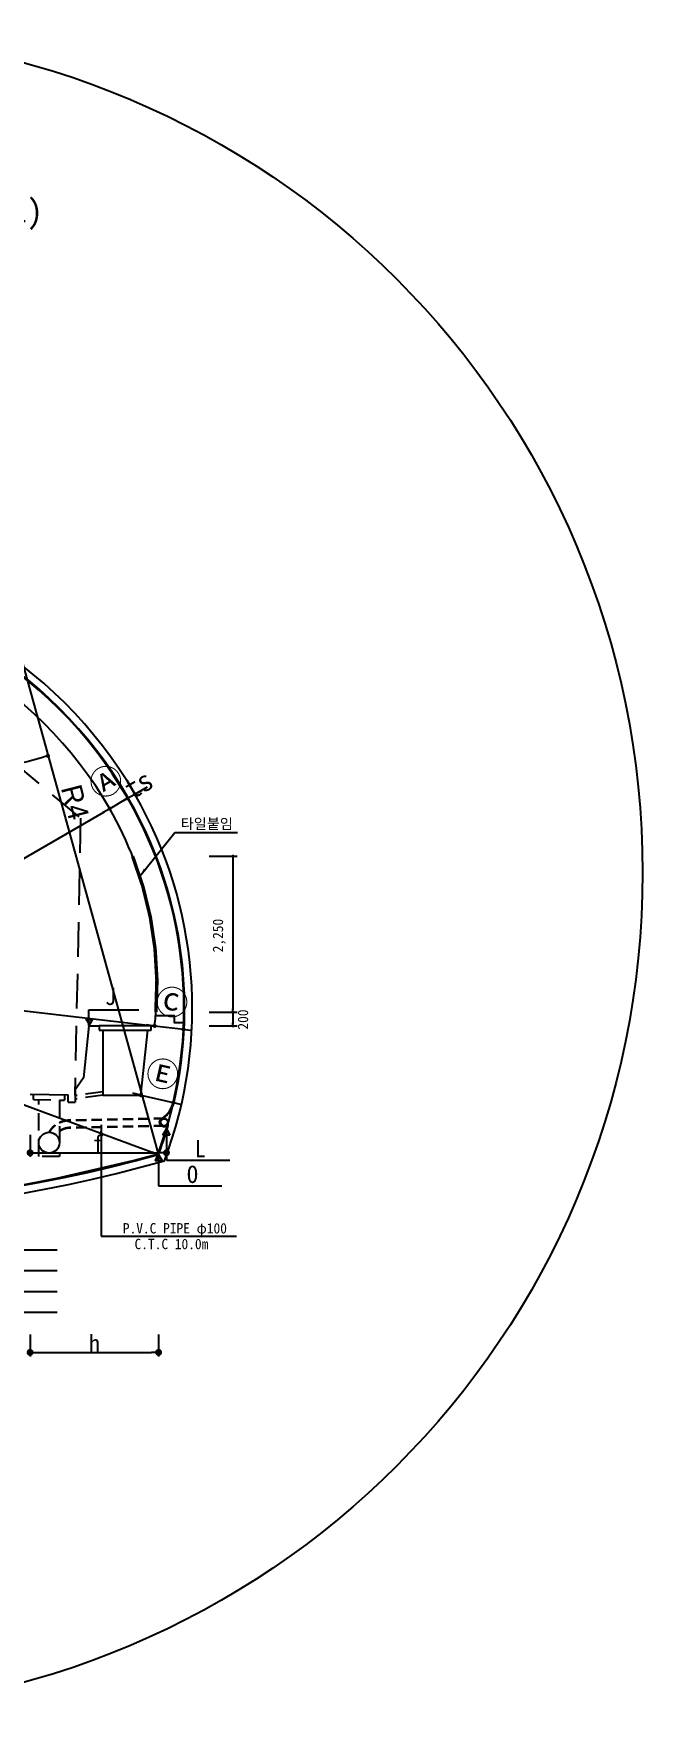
# Model space of a CAD drawing. Header units: millimetres. Extents: x -69382 to 174843, y -46375 to 101648.
# Drawn here: x -8025 to 777, y 29040 to 53273 of the extents above; entities that cross this region are included whole.
import ezdxf
from ezdxf.enums import TextEntityAlignment as Align

# ---------------------------------------------------------------- set-up
doc = ezdxf.new("R2010")
doc.units = ezdxf.units.MM
doc.header["$LTSCALE"] = 1000
for name, pattern in [('A-DASHD01', [0.75, 0.5, -0.25]), ('A-HIDDN01', [0.375, 0.25, -0.125]), ('HIDDEN', [0.375, 0.25, -0.125])]:
    doc.linetypes.add(name, pattern=pattern)
for name, color, linetype in [('-길작업', 255, 'Continuous'), ('CS-CONC', 4, 'Continuous'), ('CS-CONC-MAJR', 4, 'Continuous'), ('CS-DIML', 1, 'Continuous'), ('CS-HIDL', 2, 'A-DASHD01'), ('CS-LEAL', 1, 'Continuous'), ('CS-LEAT', 3, 'Continuous'), ('CS-STEL-MAJR', 4, 'Continuous'), ('CST-01-02-02-G05-CS-EXCV', 3, 'CFZ008'), ('CST-01-02-02-G05-CS-MIS2', 2, 'Continuous'), ('CZ-HIDL', 2, 'A-DASHD01'), ('CZ-TEX1', 6, 'Continuous'), ('DIM1', 1, 'Continuous')]:
    doc.layers.add(name, color=color, linetype=linetype)
doc.styles.get("Standard").update_dxf_attribs({"font": 'txt.shx', "bigfont": 'whgtxt.shx'})
doc.styles.add('TB_TEXT', font='Dotum.ttf')
doc.styles.add('WBMTXT', font='DotumChe.ttf')
doc.styles.add('WGTXT', font='DotumChe.ttf')
doc.linetypes.add('CFZ008', pattern='A,0.9,-0.2,[106,KHCLINE.shx,S=0.00606,R=180,X=0,Y=0],0.9', length=2)
doc.dimstyles.new('DIM-01', dxfattribs={"dimscale": 100, "dimtxt": 3, "dimasz": 0.6, "dimexe": 0, "dimexo": 0, "dimgap": 1, "dimtad": 1, "dimdec": 0, "dimrnd": 0.001, "dimzin": 1, "dimdsep": 46, "dimlunit": 6, "dimtxsty": 'WGTXT', "dimblk": 'DOT', "dimcen": 0, "dimclrd": 1, "dimclre": 1, "dimclrt": 3, "dimadec": 4, "dimazin": 0, "dimtfac": 1, "dimtdec": 0, "dimtix": 1, "dimtmove": 2, "dimatfit": 3, "dimldrblk": 'DOT', "dimfxl": 1.5, "dimlwd": -1, "dimarcsym": 0})
doc.dimstyles.new('DIM-50(j)', dxfattribs={"dimscale": 50, "dimtxt": 3, "dimasz": 0.6, "dimexe": 1.25, "dimexo": 0, "dimgap": 1.25, "dimtad": 1, "dimdec": 0, "dimdsep": 46, "dimlunit": 6, "dimtxsty": 'WGTXT', "dimblk": 'CMRSPOS', "dimcen": 6.375, "dimclrd": 1, "dimclre": 1, "dimclrt": 3, "dimadec": 4, "dimazin": 0, "dimtfac": 1, "dimtdec": 0, "dimtix": 1, "dimtmove": 2, "dimatfit": 1, "dimldrblk": 'CMRSPOS', "dimfxl": 1.25, "dimtolj": 1, "dimtzin": 0, "dimarcsym": 0})
doc.dimstyles.new('DIM-LEADER', dxfattribs={"dimscale": 40, "dimtxt": 3, "dimasz": 3, "dimexe": 1.5, "dimexo": 0, "dimgap": 1, "dimtad": 1, "dimdec": 0, "dimrnd": 0.001, "dimzin": 1, "dimdsep": 46, "dimlunit": 6, "dimtxsty": 'WGTXT', "dimcen": 0, "dimclrd": 1, "dimclre": 1, "dimclrt": 3, "dimadec": 4, "dimazin": 0, "dimtfac": 1, "dimtdec": 0, "dimtix": 1, "dimtmove": 2, "dimatfit": 3, "dimfxl": 1.5, "dimlwd": -1, "dimarcsym": 0})
doc.dimstyles.get("Standard").update_dxf_attribs({"dimtxt": 0.18, "dimasz": 0.18, "dimexe": 0.18, "dimexo": 0.0625, "dimgap": 0.09, "dimtad": 0, "dimtih": 1, "dimtoh": 1, "dimdec": 4, "dimzin": 0, "dimdsep": 46, "dimtxsty": 'Standard', "dimcen": 0.09, "dimadec": 0, "dimazin": 0, "dimtfac": 1, "dimtdec": 4, "dimtofl": 0, "dimtmove": 0, "dimatfit": 3, "dimfxl": 1, "dimtolj": 1, "dimtzin": 0, "dimarcsym": 0})

# ---------------------------------------------------------------- blocks, each defined once
blk = doc.blocks.new('_Dot')
at = {"layer": 'DIM1'}
blk.add_line((0, 0), (-1, 0), dxfattribs=at)
at = {"layer": 'DIM1', "const_width": 0.5}
blk.add_lwpolyline([(-0.25, 0, 1), (0.25, 0, 1)], format="xyb", close=True, dxfattribs=at)
blk = doc.blocks.new('*D633')
at = {"layer": 'CS-DIML', "color": 1, "transparency": 16777216}
for p, q in [((-6717, 42198), (-6769, 42168)), ((-6665, 42228), (-6561, 42288)), ((-6509, 42318), (-6457, 42348))]:
    blk.add_line(p, q, dxfattribs=at)
at = {"layer": 'Defpoints', "color": 0, "transparency": 16777216}
for p in [(-6665, 42228), (-6561, 42288), (-6561, 42288)]:
    blk.add_point(p, dxfattribs=at)
at = {"layer": 'CS-DIML', "color": 1, "transparency": 16777216, "xscale": 60, "yscale": 60, "zscale": 60}
for p, rotation in [((-6665, 42228), 29.9999999944218), ((-6561, 42288), 209.9999999944218)]:
    blk.add_blockref('_Dot', p, dxfattribs=dict(at, rotation=rotation))
at = {"layer": 'CS-DIML', "color": 3, "transparency": 16777216, "insert": (-6509, 42428), "char_height": 300, "attachment_point": 5, "rotation": 30, "style": 'WGTXT'}
blk.add_mtext('ts', dxfattribs=at)
blk = doc.blocks.new('*D637')
at = {"layer": 'CS-DIML', "color": 1, "transparency": 16777216}
for p, q in [((-8075, 34486), (-8075, 34166)), ((-6218, 34486), (-6218, 34166)), ((-7975, 34226), (-6318, 34226))]:
    blk.add_line(p, q, dxfattribs=at)
at = {"layer": 'Defpoints', "color": 0, "transparency": 16777216}
for p in [(-8075, 34661), (-6218, 34661), (-6218, 34226)]:
    blk.add_point(p, dxfattribs=at)
at = {"layer": 'CS-DIML', "color": 1, "transparency": 16777216, "xscale": 100, "yscale": 100, "zscale": 100, "rotation": 180}
blk.add_blockref('_Dot', (-8075, 34226), dxfattribs=at)
at = {"layer": 'CS-DIML', "color": 1, "transparency": 16777216, "xscale": 100, "yscale": 100, "zscale": 100}
blk.add_blockref('_Dot', (-6218, 34226), dxfattribs=at)
at = {"layer": 'CS-DIML', "color": 4, "transparency": 16777216, "insert": (-7146, 34356), "char_height": 250, "attachment_point": 5, "style": 'WGTXT'}
blk.add_mtext('\\A1;h', dxfattribs=at)
blk = doc.blocks.new('*D610')
at = {"layer": 'CS-DIML', "color": 1, "transparency": 16777216}
blk.add_line((-11340, 39529), (-6375, 38953), dxfattribs=at)
blk.add_solid([(-6373, 38969), (-6377, 38936), (-6275, 38941)], dxfattribs=at)
at = {"layer": 'Defpoints', "color": 0, "transparency": 16777216}
for p in [(-11340, 39529), (-6275, 38941), (-6275, 38941)]:
    blk.add_point(p, dxfattribs=at)
at = {"layer": 'CS-DIML', "color": 3, "transparency": 16777216, "insert": (-8603, 39489), "char_height": 300, "attachment_point": 5, "rotation": 353.3814, "style": 'WGTXT'}
blk.add_mtext("R2'", dxfattribs=at)
blk = doc.blocks.new('_None')
blk = doc.blocks.new('*D611')
at = {"layer": 'CS-DIML', "color": 1, "transparency": 16777216}
blk.add_line((-11925, 39191), (-6311, 37118), dxfattribs=at)
blk.add_solid([(-6306, 37134), (-6317, 37102), (-6218, 37083)], dxfattribs=at)
at = {"layer": 'Defpoints', "color": 0, "transparency": 16777216}
for p in [(-11925, 39191), (-6218, 37083), (-6218, 37083)]:
    blk.add_point(p, dxfattribs=at)
at = {"layer": 'CS-DIML', "color": 3, "transparency": 16777216, "insert": (-9032, 38389), "char_height": 300, "attachment_point": 5, "rotation": 339.7336, "style": 'WGTXT'}
blk.add_mtext("R3'", dxfattribs=at)
blk = doc.blocks.new('*D615')
at = {"layer": 'CS-DIML', "color": 1, "transparency": 16777216}
blk.add_line((-12025, 39133), (-7011, 42028), dxfattribs=at)
blk.add_solid([(-7019, 42043), (-7003, 42014), (-6924, 42078)], dxfattribs=at)
at = {"layer": 'Defpoints', "color": 0, "transparency": 16777216}
for p in [(-6924, 42078), (-6924, 42078), (-12025, 39133)]:
    blk.add_point(p, dxfattribs=at)
at = {"layer": 'CS-DIML', "color": 3, "transparency": 16777216, "insert": (-9643, 40797), "char_height": 300, "attachment_point": 5, "rotation": 30, "style": 'WGTXT'}
blk.add_mtext('R1', dxfattribs=at)
blk = doc.blocks.new('CMRSPOS')
at = {"layer": 'CS-DIML', "color": 1}
blk.add_line((-0.75, 0), (-1.5, 0), dxfattribs=at)
at = {"layer": 'CS-DIML', "color": 1, "const_width": 0.75}
blk.add_lwpolyline([(-0.375, 0, 1), (0.375, 0, 1)], format="xyb", close=True, dxfattribs=at)
blk = doc.blocks.new('*D622')
at = {"layer": 'CS-LEAL', "color": 1, "lineweight": -2, "transparency": 16777216}
for p, q in [((-5488, 41391), (-5081, 41391)), ((-5143, 41361), (-5143, 39171)), ((-5488, 39141), (-5081, 39141))]:
    blk.add_line(p, q, dxfattribs=at)
at = {"layer": 'Defpoints', "color": 0, "transparency": 16777216}
for p in [(-5488, 41391), (-5488, 39141), (-5143, 39141)]:
    blk.add_point(p, dxfattribs=at)
at = {"layer": 'CS-LEAL', "color": 1, "lineweight": -2, "transparency": 16777216, "xscale": 30, "yscale": 30, "zscale": 30}
for p, rotation in [((-5143, 41391), 90), ((-5143, 39141), 270)]:
    blk.add_blockref('CMRSPOS', p, dxfattribs=dict(at, rotation=rotation))
at = {"layer": 'CS-LEAL', "color": 3, "transparency": 16777216, "insert": (-5341, 40246), "char_height": 150, "attachment_point": 5, "rotation": 90, "style": 'WGTXT'}
blk.add_mtext('\\A1;2,250', dxfattribs=at)
blk = doc.blocks.new('*D623')
at = {"layer": 'CS-LEAL', "color": 1, "lineweight": -2, "transparency": 16777216}
for p, q in [((-5488, 39141), (-5081, 39141)), ((-5143, 39111), (-5143, 38971)), ((-5488, 38941), (-5081, 38941))]:
    blk.add_line(p, q, dxfattribs=at)
at = {"layer": 'Defpoints', "color": 0, "transparency": 16777216}
for p in [(-5488, 39141), (-5488, 38941), (-5143, 38941)]:
    blk.add_point(p, dxfattribs=at)
at = {"layer": 'CS-LEAL', "color": 1, "lineweight": -2, "transparency": 16777216, "xscale": 30, "yscale": 30, "zscale": 30}
for p, rotation in [((-5143, 39141), 90), ((-5143, 38941), 270)]:
    blk.add_blockref('CMRSPOS', p, dxfattribs=dict(at, rotation=rotation))
at = {"layer": 'CS-LEAL', "color": 3, "transparency": 16777216, "insert": (-4997, 39033), "char_height": 150, "attachment_point": 5, "rotation": 90, "style": 'WGTXT'}
blk.add_mtext('\\A1;200', dxfattribs=at)
blk = doc.blocks.new('*D652')
at = {"layer": 'CS-DIML', "color": 6, "transparency": 16777216}
for p, q in [((-6665, 42228), (-6924, 42078)), ((-6613, 42258), (-6561, 42288)), ((-6976, 42048), (-7028, 42018))]:
    blk.add_line(p, q, dxfattribs=at)
at = {"layer": 'Defpoints', "color": 0, "transparency": 16777216}
for p in [(-6665, 42228), (-6924, 42078), (-6924, 42078)]:
    blk.add_point(p, dxfattribs=at)
at = {"layer": 'CS-DIML', "color": 6, "transparency": 16777216, "xscale": 60, "yscale": 60, "zscale": 60}
for p, rotation in [((-6665, 42228), 209.9999999975455), ((-6924, 42078), 29.99999999754544)]:
    blk.add_blockref('_Dot', p, dxfattribs=dict(at, rotation=rotation))
at = {"layer": 'CS-DIML', "color": 6, "transparency": 16777216, "insert": (-6967, 42452), "char_height": 350, "attachment_point": 5, "rotation": 30, "style": 'WGTXT'}
blk.add_mtext('Ⓐ', dxfattribs=at)
blk = doc.blocks.new('*D656')
at = {"layer": 'CS-DIML', "color": 6, "transparency": 16777216}
for p, q in [((-6335, 38948), (-6395, 38955)), ((-6275, 38941), (-5858, 38893)), ((-5799, 38886), (-5739, 38879))]:
    blk.add_line(p, q, dxfattribs=at)
at = {"layer": 'Defpoints', "color": 0, "transparency": 16777216}
for p in [(-6275, 38941), (-5858, 38893), (-5858, 38893)]:
    blk.add_point(p, dxfattribs=at)
at = {"layer": 'CS-DIML', "color": 6, "transparency": 16777216, "xscale": 60, "yscale": 60, "zscale": 60}
for p, rotation in [((-6275, 38941), 353.3813966698919), ((-5858, 38893), 173.3813966698919)]:
    blk.add_blockref('_Dot', p, dxfattribs=dict(at, rotation=rotation))
at = {"layer": 'CS-DIML', "color": 6, "transparency": 16777216, "insert": (-6027, 39259), "char_height": 350, "attachment_point": 5, "rotation": 353.3814, "style": 'WGTXT'}
blk.add_mtext('Ⓒ', dxfattribs=at)
blk = doc.blocks.new('*D657')
at = {"layer": 'CS-DIML', "color": 6, "transparency": 16777216}
for p, q in [((-6534, 37955), (-6592, 37968)), ((-6475, 37941), (-6005, 37833)), ((-5946, 37820), (-5888, 37806))]:
    blk.add_line(p, q, dxfattribs=at)
at = {"layer": 'Defpoints', "color": 0, "transparency": 16777216}
for p in [(-6475, 37941), (-6005, 37833), (-6005, 37833)]:
    blk.add_point(p, dxfattribs=at)
at = {"layer": 'CS-DIML', "color": 6, "transparency": 16777216, "xscale": 60, "yscale": 60, "zscale": 60}
for p, rotation in [((-6475, 37941), 347.0844815268059), ((-6005, 37833), 167.0844815268059)]:
    blk.add_blockref('_Dot', p, dxfattribs=dict(at, rotation=rotation))
at = {"layer": 'CS-DIML', "color": 6, "transparency": 16777216, "insert": (-6163, 38223), "char_height": 350, "attachment_point": 5, "rotation": 347.0845, "style": 'WGTXT'}
blk.add_mtext('{\\fMS PGothic|b0|i0|c128|p34;Ⓔ}', dxfattribs=at)
blk = doc.blocks.new('*D666')
at = {"layer": 'CS-DIML', "color": 1, "transparency": 16777216}
for p, q in [((-8075, 37369), (-8075, 37049)), ((-6104, 37369), (-6104, 37049)), ((-7975, 37109), (-6204, 37109))]:
    blk.add_line(p, q, dxfattribs=at)
at = {"layer": 'Defpoints', "color": 0, "transparency": 16777216}
for p in [(-8075, 37544), (-6104, 37544), (-6104, 37109)]:
    blk.add_point(p, dxfattribs=at)
at = {"layer": 'CS-DIML', "color": 1, "transparency": 16777216, "xscale": 100, "yscale": 100, "zscale": 100, "rotation": 180}
blk.add_blockref('_Dot', (-8075, 37109), dxfattribs=at)
at = {"layer": 'CS-DIML', "color": 1, "transparency": 16777216, "xscale": 100, "yscale": 100, "zscale": 100}
blk.add_blockref('_Dot', (-6104, 37109), dxfattribs=at)
at = {"layer": 'CS-DIML', "color": 3, "transparency": 16777216, "insert": (-7090, 37239), "char_height": 250, "attachment_point": 5, "style": 'WGTXT'}
blk.add_mtext('\\A1;f', dxfattribs=at)
blk = doc.blocks.new('*D668')
at = {"layer": 'CS-DIML', "color": 1, "transparency": 16777216}
blk.add_arc((-12025, 58033), 15763, 256.1645, 285.2632, dxfattribs=at)
at = {"layer": 'Defpoints', "color": 0, "transparency": 16777216}
for p in [(-8537, 45438), (-15269, 45075), (-13182, 42313), (-6225, 37092), (-17302, 36954)]:
    blk.add_point(p, dxfattribs=at)
at = {"layer": 'CS-DIML', "color": 1, "transparency": 16777216, "xscale": 60, "yscale": 60, "zscale": 60}
for p, rotation in [((-15853, 42742), 166.0554937834205), ((-7818, 42842), 15.37225058786716)]:
    blk.add_blockref('_Dot', p, dxfattribs=dict(at, rotation=rotation))
at = {"layer": 'CS-DIML', "color": 3, "transparency": 16777216, "insert": (-11832, 42550), "char_height": 300, "attachment_point": 5, "rotation": 0.7139, "style": 'WGTXT'}
blk.add_mtext('φ3', dxfattribs=at)

msp = doc.modelspace()

# ---------------------------------------------------------------- linework, layer by layer
at = {"layer": '-길작업', "color": 3}
msp.add_circle((-11340.1893, 41156.7252), 12116.7265, dxfattribs=at)
at = {"layer": 'CS-CONC'}
for p, q in [((-7225.3782, 38941.2447), (-7305.3782, 38191.2447)), ((-7225.3782, 38941.2447), (-7075.3782, 38941.2447)), ((-6325.3782, 38941.2447), (-7075.3782, 38941.2447)), ((-7075.3782, 38941.2447), (-7075.3782, 38881.2447)), ((-7075.3782, 38881.2447), (-6325.3782, 38881.2447)), ((-7025.3782, 38881.2447), (-7025.3782, 37941.2447)), ((-6475.3782, 37941.2447), (-6375.3782, 38881.2447)), ((-6325.3782, 38941.2447), (-6275.3782, 38941.2447)), ((-6325.3782, 38881.2447), (-6325.3782, 38941.2447)), ((-7305.3782, 38191.2447), (-7425.3782, 38016.2447)), ((-8075.3782, 37954.2447), (-7525.3782, 37943.2447)), ((-7425.3782, 38016.2447), (-7425.3782, 37941.2447)), ((-7025.3782, 37941.2447), (-6475.3782, 37941.2447))]:
    msp.add_line(p, q, dxfattribs=at)
at = {"layer": 'CS-CONC', "const_width": 50}
msp.add_lwpolyline([(-6256.157, 39141.2447, 0.1129815441), (-6593.6842, 41391.2447)], format="xyb", dxfattribs=at)
at = {"layer": 'CS-CONC', "elevation": 0}
msp.add_lwpolyline([(-6260.2172, 39091.2446), (-5991.2947, 39091.2446), (-5991.2947, 38991.2446), (-5854.1405, 38991.2446)], dxfattribs=at)
at = {"layer": 'CS-CONC'}
for points in [[(-7525.3782, 37841.2447), (-7525.3782, 37943.2447)], [(-7525.3782, 37841.2447), (-7425.3782, 37841.2447)], [(-7425.3782, 37941.2447), (-7425.3782, 37841.2447)]]:
    msp.add_lwpolyline(points, dxfattribs=at)
for centre, radius, start, end in [((-12025.3782, 39133.2447), 6190, 30, 150), ((-12025.3782, 39133.2447), 5890, 30, 150), ((-11925.3345, 39191.005), 6074.4795, 339.78185416, 30.00000001), ((-11340.0578, 39528.9147), 5098.6601, 353.38139669, 30), ((-12025.3965, 58033.2771), 21730, 255.94644805, 285.48129633)]:
    msp.add_arc(centre, radius, start, end, dxfattribs=at)
at = {"layer": 'CS-CONC-MAJR', "linetype": 'HIDDEN'}
for p, q in [((-8025.3782, 37878.2447), (-8025.3782, 37953.2447)), ((-8025.3782, 37878.2447), (-7575.3782, 37869.2447)), ((-7950.3782, 37054.2447), (-7950.3782, 37875.7447)), ((-7650.3782, 37869.7447), (-7650.3782, 37054.2447)), ((-7575.3782, 37944.2447), (-7575.3782, 37869.2447)), ((-7650.3782, 37054.2447), (-7950.3782, 37054.2447))]:
    msp.add_line(p, q, dxfattribs=at)
at = {"layer": 'CS-DIML'}
for p, q in [((-8536.7789, 45437.7633), (-6225.1425, 37091.6928)), ((-6560.7579, 42288.2447), (-6377.4774, 42394.0617))]:
    msp.add_line(p, q, dxfattribs=at)
at = {"layer": 'CS-DIML', "color": 2, "linetype": 'A-HIDDN01', "const_width": 10, "elevation": 0, "flags": 128}
msp.add_lwpolyline([(-17659.506, 37627.5889, -0.0559018309), (-17674.2563, 37667.9404), (-17666.357, 37656.3351, 0.659582657), (-17561.5751, 37701.2095, 0.2924156433), (-17597.5681, 37757.4912, -0.1813984539), (-17797.1881, 37982.8435, -0.2173953309), (-17390.4056, 42230.7447, -0.5773502692), (-6660.3508, 42230.7447, -0.1888174546), (-5996.2205, 37847.2503, -0.2015377857), (-6167.4811, 37602.8944, 0.2694474733), (-6198.7825, 37549.028, 0.7147258785), (-6087.7813, 37511.0427), (-6081.9959, 37520.8649, -0.0628547786), (-6089.9865, 37485.489, -0.0172372069), (-6221.3373, 37087.5586, -0.1296419365), (-17305.2431, 36949.3153, -0.0372757615)], format="xyb", close=True, dxfattribs=at)
at = {"layer": 'CS-HIDL'}
msp.add_lwpolyline([(-16625.1783, 38125.2407), (-16545.1943, 42124.441), (-15529.3974, 42904.285), (-8330.837, 42760.3138), (-7347.0337, 41940.4777), (-7427.0177, 37941.2775)], dxfattribs=at)
at = {"layer": 'CS-LEAL'}
for p, q in [((-7225.3782, 39174.6777), (-6504.5299, 39174.6777)), ((-7225.3782, 38941.2447), (-7225.3782, 39174.6777)), ((-7225.3782, 38941.2447), (-7225.3782, 39031.2447)), ((-7225.3782, 38941.2447), (-7174.4716, 39031.2447)), ((-6155.3336, 37364.2447), (-6104.427, 37454.2447)), ((-6053.5203, 37364.2447), (-6155.3336, 37364.2447)), ((-6104.427, 37454.2447), (-6104.427, 36999.7196)), ((-6104.427, 37454.2447), (-6104.427, 37364.2447)), ((-6104.427, 37454.2447), (-6053.5203, 37364.2447)), ((-6268.4399, 36993.4244), (-6217.5333, 37083.4244)), ((-6217.5333, 37083.4244), (-6217.5333, 36628.8994)), ((-6217.5333, 37083.4244), (-6217.5333, 36993.4244)), ((-6217.5333, 37083.4244), (-6166.6266, 36993.4244)), ((-6166.6266, 36993.4244), (-6268.4399, 36993.4244)), ((-6104.427, 36999.7196), (-5188.7774, 36999.7196)), ((-6217.5333, 36628.8994), (-5301.8837, 36628.8994))]:
    msp.add_line(p, q, dxfattribs=at)
msp.add_lwpolyline([(-7276.2849, 39031.2447), (-7174.4716, 39031.2447)], dxfattribs=at)
for points in [[(-7225.3782, 38941.2447), (-7225.3782, 38941.2447), (-7225.3782, 39031.2447), (-7276.2849, 39031.2447)], [(-6104.427, 37454.2447), (-6104.427, 37454.2447), (-6104.427, 37364.2447), (-6155.3336, 37364.2447)], [(-6217.5333, 37083.4244), (-6217.5333, 37083.4244), (-6217.5333, 36993.4244), (-6268.4399, 36993.4244)]]:
    msp.add_solid(points, dxfattribs=at)
at = {"layer": 'CS-LEAT'}
for points in [[(-6193.7825, 37549.0383, -0.2695228665), (-6164.9816, 37598.5639, 0.1995373718), (-5991.4111, 37845.8492, 0.1888275334), (-6656.0207, 42233.2447, 0.5773502692), (-17394.7357, 42233.2447, 0.2174002846), (-17801.8822, 37981.1187, 0.1820898043), (-17599.7983, 37753.0135, -0.2931121267), (-17566.5751, 37701.2095)], [(-17679.1731, 37666.7873, 0.053878896), (-17664.3682, 37626.2377, 0.0374075541), (-17308.4215, 36944.9569, 0.1296955638), (-6217.5333, 37083.4244, 0.0173573042), (-6085.0865, 37484.4313, 0.0619908481), (-6076.9833, 37520.4078)]]:
    msp.add_lwpolyline(points, format="xyb", dxfattribs=at)
at = {"layer": 'CS-LEAT', "elevation": 0}
msp.add_lwpolyline([(-6090.9157, 37500.189, -0.6568926392), (-6203.7825, 37549.028, -0.2689661449), (-6170.0621, 37607.1784, 0.1995474123), (-6001.103, 37848.328)], format="xyb", dxfattribs=at)
at = {"layer": 'CS-STEL-MAJR'}
for centre, radius in [((-6137.0366, 37549.028, 0), 57), ((-6137.0366, 37549.028, 0), 50), ((-7800.3782, 37254.2447), 150)]:
    msp.add_circle(centre, radius, dxfattribs=at)
at = {"layer": 'CST-01-02-02-G05-CS-EXCV', "linetype": 'CFZ008', "ltscale": 1.5}
msp.add_lwpolyline([(-6133.6942, 36992.594, 0.2252625608), (-6560.7579, 42288.2447, 0.5773502692), (-17489.9985, 42288.2447, 0.2789602114), (-17378.5378, 36849.1703)], format="xyb", dxfattribs=at)
msp.add_arc((-12025.3965, 58033.2771), 21850, 255.81846029, 285.643032, dxfattribs=at)
at = {"layer": 'CST-01-02-02-G05-CS-MIS2', "linetype": 'HIDDEN'}
for p, q in [((-7025.3782, 37991.2447), (-7425.3782, 37934.1019)), ((-7025.3782, 37941.2447), (-7425.3782, 37884.1019))]:
    msp.add_line(p, q, dxfattribs=at)
at = {"layer": 'CZ-HIDL', "ltscale": 0.3}
for p, q in [((-6137.0366, 37606.028, 0), (-7507.7709, 37578.6247, 0)), ((-6137.037, 37599.028, 0), (-7507.6309, 37571.6261, 0)), ((-6135.9554, 37499.0397, 0), (-7505.6313, 37471.6461, 0)), ((-6135.8099, 37492.0412, 0), (-7505.4913, 37464.6475, 0))]:
    msp.add_line(p, q, dxfattribs=at)
for radius, end in [(357, 149.2764141), (350, 148.5637556), (250, 144.10794463), (243, 144.28082447)]:
    msp.add_arc((-7500.3782, 37221.6961), radius, 91.14576284, end, dxfattribs=at)

# ---------------------------------------------------------------- texts
at = {"layer": 'CS-DIML', "color": 3, "insert": (-7424.2313, 42171.8311, 0), "char_height": 300, "attachment_point": 5, "rotation": 284.32870245, "style": 'TB_TEXT'}
msp.add_mtext('R4', dxfattribs=at)
at = {"layer": 'CS-LEAT', "style": 'WGTXT'}
msp.add_text('타일붙임', height=150, dxfattribs=at).set_placement((-5897.3858, 41786.3887))
for s, p in [('J', (-6911.9585, 39368.2018)), ('L', (-5614.7445, 37167.5509))]:
    msp.add_text(s, height=250, dxfattribs=at).set_placement(p, align=Align.MIDDLE_CENTER)
at = {"layer": 'CS-LEAT', "color": 4, "style": 'WGTXT'}
msp.add_text('O', height=250, dxfattribs=at).set_placement((-5727.8508, 36796.7306), align=Align.MIDDLE_CENTER)
at = {"layer": 'CS-LEAT', "style": 'WGTXT'}
for s, p in [('P.V.C PIPE φ100', (-5982.06, 35943.1305)), ('C.T.C 10.0m', (-6031.5144, 35716.4513))]:
    msp.add_text(s, height=150, dxfattribs=at).set_placement(p, align=Align.CENTER)
at = {"layer": 'CZ-TEX1', "style": 'WBMTXT'}
msp.add_text('표준단면도 (예시) - 기계환기(인버트)', height=350, dxfattribs=at).set_placement((-11871.8734, 50530.4927), align=Align.CENTER)

# ---------------------------------------------------------------- dimensions: what is measured, and where the dimension line sits
at = {"layer": 'CS-DIML'}
dim = msp.add_angular_dim_2l(base=(-13182.2014, 42312.9072), line1=((-8536.7789, 45437.7633), (-6225.1425, 37091.6928)), line2=((-17302.0638, 36953.6736), (-15269.0896, 45075.1426)), text='φ3', dimstyle='DIM-01', dxfattribs=at)
dim.commit()
dim.dimension.update_dxf_attribs({"geometry": '*D668', "text_midpoint": (-11832.4735, 42549.9661)})
at = {"layer": 'CS-DIML', "color": 6}
for p1, p2, text, picture, middle in [((-6664.681, 42228.2447), (-6924.4886, 42078.2447), 'Ⓐ', '*D652', (-6966.8859, 42451.679)), ((-6275.3782, 38941.2447), (-5858.1773, 38892.8356), 'Ⓒ', '*D656', (-6027.059, 39259.3458)), ((-6475.3782, 37941.2447), (-6004.5352, 37833.273), '{\\fMS PGothic|b0|i0|c128|p34;Ⓔ}', '*D657', (-6162.9332, 38223.1429))]:
    dim = msp.add_aligned_dim(p1=p1, p2=p2, distance=0, text=text, dimstyle='DIM-01', override={"dimtxt": 3.5, "dimtxsty": 'WGTXT', "dimclrd": 6, "dimclre": 6, "dimclrt": 6}, dxfattribs=at)
    dim.commit()
    dim.dimension.update_dxf_attribs({"geometry": picture, "text_midpoint": middle})
at = {"layer": 'CS-DIML'}
for base, p1, p2, angle, text, override, picture, middle in [((-6560.7579, 42288.2447), (-6664.681, 42228.2447), (-6560.7579, 42288.2447), 29.99999999, 'ts', {"dimtxsty": 'WGTXT'}, '*D633', (-6508.5422, 42427.8437)), ((-6275.3782, 38941.2447), (-11340.0578, 39528.9147), (-6275.3782, 38941.2447), 353.3813967, "R2'", {"dimasz": 1, "dimblk1": 'None', "dimsah": 1}, '*D610', (-8602.8541, 39489.3749))]:
    dim = msp.add_linear_dim(base=base, p1=p1, p2=p2, angle=angle, text=text, dimstyle='DIM-01', override=override, dxfattribs=at)
    dim.commit()
    dim.dimension.update_dxf_attribs({"geometry": picture, "text_midpoint": middle, "dimtype": 161})
for p1, p2, text, picture, middle in [((-12025.3782, 39133.2447), (-6924.4886, 42078.2447), 'R1', '*D615', (-9643.3345, 40797.424)), ((-11925.3345, 39191.005), (-6217.5333, 37083.4244), "R3'", '*D611', (-9031.6727, 38389.2444))]:
    dim = msp.add_aligned_dim(p1=p1, p2=p2, distance=0, text=text, dimstyle='DIM-01', override={"dimasz": 1, "dimtxsty": 'WGTXT', "dimblk1": 'None', "dimsah": 1}, dxfattribs=at)
    dim.commit()
    dim.dimension.update_dxf_attribs({"geometry": picture, "text_midpoint": middle})
for base, p1, p2, text, override, picture, middle in [((-6104.427, 37109.0251), (-8075.3782, 37544.2447), (-6104.427, 37544.2447), 'f', {"dimscale": 50, "dimtxt": 5, "dimasz": 2, "dimexe": 1.2, "dimexo": 3.5, "dimgap": 0.1, "dimtad": 1, "dimtih": 0, "dimtoh": 0, "dimdec": 0, "dimlunit": 6, "dimtxsty": 'WGTXT', "dimblk1": 'Dot', "dimblk2": 'Dot', "dimsah": 1, "dimclrd": 1, "dimclre": 1, "dimclrt": 3, "dimtix": 1, "dimtofl": 1, "dimtmove": 2, "dimlwd": 65535, "dimlwe": 65535}, '*D666', (-7089.9026, 37239.1916)), ((-6217.5333, 34225.9053), (-8075.3782, 34661.1249), (-6217.5333, 34661.1249), 'h', {"dimscale": 50, "dimtxt": 5, "dimasz": 2, "dimexe": 1.2, "dimexo": 3.5, "dimgap": 0.1, "dimtad": 1, "dimtih": 0, "dimtoh": 0, "dimdec": 0, "dimlunit": 6, "dimtxsty": 'WGTXT', "dimblk1": 'Dot', "dimblk2": 'Dot', "dimsah": 1, "dimclrd": 1, "dimclre": 1, "dimclrt": 4, "dimtix": 1, "dimtofl": 1, "dimtmove": 2, "dimlwd": 65535, "dimlwe": 65535}, '*D637', (-7146.4557, 34356.0717))]:
    dim = msp.add_linear_dim(base=base, p1=p1, p2=p2, text=text, dimstyle='Standard', override=override, dxfattribs=at)
    dim.commit()
    dim.dimension.update_dxf_attribs({"geometry": picture, "text_midpoint": middle})
at = {"layer": 'CS-LEAL', "color": 0}
for base, p1, p2, picture, middle in [((-5143.3476, 39141.2447), (-5488.3437, 41391.2447), (-5488.3437, 39141.2447), '*D622', (-5341.3257, 40246.3818)), ((-5143.3476, 38941.2447), (-5488.3437, 39141.2447), (-5488.3437, 38941.2447), '*D623', (-4997.4318, 39032.7639))]:
    dim = msp.add_linear_dim(base=base, p1=p1, p2=p2, angle=270, dimstyle='DIM-50(j)', override={"dimtxsty": 'WGTXT'}, dxfattribs=at)
    dim.commit()
    dim.dimension.update_dxf_attribs({"geometry": picture, "text_midpoint": middle, "dimtype": 160})

# ---------------------------------------------------------------- leaders
at = {"layer": 'CS-DIML'}
for points in [[(-6491.1378, 41105.0842), (-5983.0956, 41733.545), (-5076.0412, 41733.545)], [(-7047.1858, 37512.5718), (-7047.1858, 35903.473), (-5089.9669, 35903.473)]]:
    msp.add_leader(points, dimstyle='DIM-LEADER', override={"dimgap": 1, "dimtad": 0}, dxfattribs=at)
at = {"layer": 'CS-LEAL'}
for points in [[(-10915.7269, 37888.7654), (-10915.7269, 35707.5044), (-7685.9683, 35707.5044)], [(-10915.7269, 37676.1391), (-10915.7269, 35407.5044), (-7685.9683, 35407.5044)], [(-10915.7269, 37138.0101), (-10915.7269, 35107.5044), (-7685.9683, 35107.5044)], [(-10915.7269, 36478.8361), (-10915.7269, 34807.5044), (-7685.9683, 34807.5044)]]:
    msp.add_leader(points, dimstyle='DIM-01', override={"dimgap": 1, "dimtad": 0}, dxfattribs=at)

doc.saveas('drawing.dxf')
